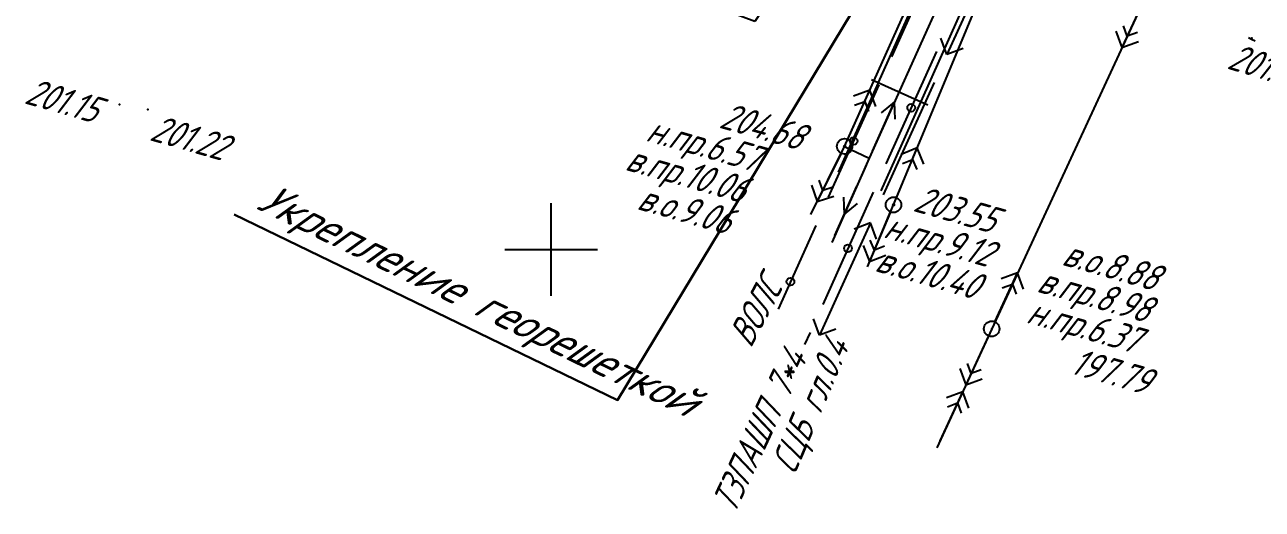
# Model space of a CAD drawing. Header units: millimetres. Extents: x -698 to 8131, y -704 to 4503.
# Drawn here: x 5437.7 to 5598.1, y 3227.1 to 3290 of the extents above; entities that cross this region are included whole.
import ezdxf
from ezdxf import colors
from ezdxf.entities.mleader import LeaderData, LeaderLine
from ezdxf.math import Vec2, Vec3

# ---------------------------------------------------------------- set-up
doc = ezdxf.new("R2010")
doc.units = ezdxf.units.MM
doc.linetypes.add('CONTI', pattern=[0])
for name, color, linetype in [('NAD_MDEFAULT', 7, 'CONTI'), ('PI_OTDEFAULT', 172, 'CONTI'), ('PI_TTDEFAULT', 5, 'CONTI'), ('PLN_O', 7, 'CONTI'), ('SETKR', 2, 'CONTI'), ('SIT_LDEFAULT', 7, 'CONTI'), ('USLZNDEFAULT', 7, 'CONTI'), ('Выноски', 250, 'Continuous')]:
    doc.layers.add(name, color=color, linetype=linetype)
doc.layers.add('Георешетка', color=80, linetype='Continuous', lineweight=30)
doc.styles.add('eskd', font='isocpeui.ttf', dxfattribs={"width": 1.2})
doc.styles.add('ГОСТ', font='isocpeui.ttf', dxfattribs={"height": 4})

# ---------------------------------------------------------------- blocks, each defined once
blk = doc.blocks.new('BL_333')
at = {"color": 0}
for p, q in [((0, -6), (0, 6)), ((-6, 0), (6, 0))]:
    blk.add_line(p, q, dxfattribs=at)
blk = doc.blocks.new('BL_20')
at = {"color": 0}
blk.add_circle((0, 0), 1, dxfattribs=at)
blk = doc.blocks.new('BL_26')
at = {"color": 0}
for radius in [1, 0.1]:
    blk.add_circle((0, 0), radius, dxfattribs=at)

msp = doc.modelspace()

# ---------------------------------------------------------------- linework, layer by layer
at = {"layer": 'PI_TTDEFAULT', "color": 5}
for p in [(5596.779031611039, 3288.279671916883, 200.592), (5449.959031611032, 3279.679672916565, 201.153), (5453.619031611064, 3279.00967491712, 201.223), (5543.97903161105, 3274.229676916409, 204.675), (5550.329031611027, 3266.629677917022, 203.548), (5563.059031611067, 3250.539673917141, 197.788)]:
    msp.add_point(p, dxfattribs=at)
at = {"layer": 'PLN_O'}
for p, q in [((5556.629031611074, 3300.459671916585), (5550.069031611076, 3285.869675916765)), ((5563.849031611046, 3300.719673916843), (5557.23903161106, 3286.149674916785)), ((5557.23903161106, 3286.149674916785), (5556.449031611022, 3288.269676916446)), ((5559.359031611055, 3286.939675917063), (5557.23903161106, 3286.149674916785)), ((5555.899031611034, 3286.529671916883), (5549.339031611036, 3271.939675917063)), ((5548.429031611062, 3282.209671916585), (5541.869031611064, 3267.619675916765)), ((5555.589031611036, 3282.50967491712), (5548.97903161105, 3267.929672916565)), ((5547.699031611022, 3268.289673917141), (5541.139031611025, 3253.69967791732)), ((5540.23903161106, 3263.969673916843), (5535.349031611046, 3253.089676916744)), ((5547.329031611027, 3264.289673917141), (5540.719031611041, 3249.719673916843)), ((5547.329031611027, 3264.289673917141), (5545.209031611032, 3263.489678916666)), ((5548.129031611074, 3262.169670917239), (5547.329031611027, 3264.289673917141)), ((5540.719031611041, 3249.719673916843), (5539.929031611062, 3251.839676916744)), ((5539.499031611069, 3250.039673917141), (5538.799031611057, 3248.479676916409)), ((5542.839031611036, 3250.50967491712), (5540.719031611041, 3249.719673916843))]:
    msp.add_line(p, q, dxfattribs=at)
for centre in [(5552.619031611064, 3279.229676916409), (5545.149031611034, 3274.909676917042), (5544.419031611053, 3260.989678916666), (5536.959031611032, 3256.669670917239)]:
    msp.add_circle(centre, 0.5, dxfattribs=at)
at = {"layer": 'SIT_LDEFAULT', "color": 7}
for p, q in [((5543.97903161105, 3274.229676916409), (5574.289031611048, 3341.989678916666)), ((5570.169031611053, 3323.889672916528), (5547.169031611053, 3272.689675917063)), ((5550.329031611027, 3266.629677917022), (5573.459031611032, 3322.219673916843)), ((5548.369031611064, 3282.499672916863), (5558.139031611025, 3304.419670917239)), ((5563.619031611064, 3301.979676916409), (5553.849031611046, 3280.059677916724)), ((5583.309031611067, 3294.339676916744), (5563.059031611067, 3250.539673917141)), ((5582.889031611025, 3293.429672916565), (5579.949031611022, 3287.079674917418)), ((5579.169031611053, 3289.19967791732), (5579.949031611022, 3287.079674917418)), ((5580.619031611064, 3288.529671916883), (5580.139031611025, 3289.859673916507)), ((5581.949031611022, 3289.019676916446), (5580.619031611064, 3288.529671916883)), ((5579.949031611022, 3287.079674917418), (5582.079031611027, 3287.859673916507)), ((5596.379031611074, 3288.379677917022), (5596.75903161102, 3288.149674916785)), ((5596.75903161102, 3288.149674916785), (5597.249031611069, 3287.919670917239)), ((5543.199031611022, 3270.879677917022), (5548.379031611074, 3282.489678916666)), ((5547.469031611041, 3282.899674916785), (5554.769031611029, 3279.639672916528)), ((5544.389031611025, 3275.139672916528), (5547.249031611069, 3281.529671916883)), ((5547.249031611069, 3281.529671916883), (5545.129031611074, 3280.729676916409)), ((5548.049031611057, 3279.419670917239), (5547.249031611069, 3281.529671916883)), ((5545.269031611029, 3279.569672917161), (5546.589031611036, 3280.069672917161)), ((5546.589031611036, 3280.069672917161), (5547.099031611046, 3278.749672916863)), ((5547.579031611027, 3273.59967191625), (5550.449031611022, 3279.989678916666)), ((5553.859031611055, 3280.049675916467), (5548.679031611062, 3268.439675917063)), ((5550.449031611022, 3279.989678916666), (5548.719031611041, 3278.569672917161)), ((5550.539031611048, 3277.749672916863), (5550.449031611022, 3279.989678916666)), ((5539.609031611055, 3265.369675916765), (5543.97903161105, 3274.229676916409)), ((5543.97903161105, 3274.229676916409), (5547.169031611053, 3272.689675917063)), ((5540.049031611057, 3266.269676916446), (5543.149031611034, 3272.539673917141)), ((5543.539031611048, 3273.329674917418), (5540.439031611071, 3267.059677916724)), ((5547.169031611053, 3272.689675917063), (5542.319031611076, 3261.729676916409)), ((5550.709031611032, 3267.549675916467), (5553.399031611034, 3274.019676916446)), ((5553.399031611034, 3274.019676916446), (5551.309031611067, 3273.149674916785)), ((5551.47903161105, 3271.999672916863), (5552.789031611048, 3272.539673917141)), ((5552.789031611048, 3272.539673917141), (5553.329031611027, 3271.229676916409)), ((5554.269031611029, 3271.919670917239), (5553.399031611034, 3274.019676916446)), ((5546.769031611029, 3271.779671916883), (5543.929031611062, 3265.369675916765)), ((5541.149031611034, 3268.489678916666), (5540.689031611071, 3269.829674917418)), ((5539.709031611032, 3269.19967791732), (5540.439031611071, 3267.059677916724)), ((5540.439031611071, 3267.059677916724), (5542.579031611027, 3267.779671916883)), ((5542.48903161106, 3268.939675917063), (5541.149031611034, 3268.489678916666)), ((5542.719031611041, 3262.639672916528), (5545.559031611067, 3269.049675916467)), ((5543.829031611027, 3267.609673916507), (5543.929031611062, 3265.369675916765)), ((5543.929031611062, 3265.369675916765), (5545.659031611043, 3266.799675916467)), ((5546.939031611071, 3258.579674917418), (5550.329031611027, 3266.629677917022)), ((5549.939031611071, 3265.709671916585), (5547.22903161105, 3259.25967491712)), ((5547.329031611027, 3259.499672916863), (5550.039031611048, 3265.94967791732)), ((5546.369031611064, 3261.34967191625), (5547.22903161105, 3259.25967491712)), ((5547.849031611046, 3260.729676916409), (5547.309031611067, 3262.039673917141)), ((5549.159031611043, 3261.269676916446), (5547.849031611046, 3260.729676916409)), ((5547.22903161105, 3259.25967491712), (5549.319031611076, 3260.109673916507)), ((5563.47903161105, 3251.44967791732), (5566.419031611053, 3257.799675916467)), ((5566.419031611053, 3257.799675916467), (5564.289031611048, 3257.019676916446)), ((5567.199031611022, 3255.679672916565), (5566.419031611053, 3257.799675916467)), ((5564.419031611053, 3255.859673916507), (5565.749031611069, 3256.34967191625)), ((5565.749031611069, 3256.34967191625), (5566.22903161105, 3255.019676916446)), ((5563.059031611067, 3250.539673917141), (5555.959031611032, 3235.09967191625)), ((5562.639031611025, 3249.629677917022), (5559.719031611041, 3243.269676916446)), ((5558.929031611062, 3245.389672916528), (5559.719031611041, 3243.269676916446)), ((5560.389031611025, 3244.729676916409), (5559.899031611034, 3246.049675916467)), ((5561.709031611032, 3245.219673916843), (5560.389031611025, 3244.729676916409)), ((5559.719031611041, 3243.269676916446), (5561.839031611036, 3244.059677916724)), ((5556.379031611074, 3236.00967491712), (5559.299031611057, 3242.369675916765)), ((5559.299031611057, 3242.369675916765), (5557.179031611062, 3241.579674917418)), ((5560.089031611036, 3240.249672916863), (5559.299031611057, 3242.369675916765)), ((5557.309031611067, 3240.419670917239), (5558.629031611074, 3240.909676917042)), ((5558.629031611074, 3240.909676917042), (5559.119031611064, 3239.589676916744))]:
    msp.add_line(p, q, dxfattribs=at)
at = {"layer": 'Георешетка', "color": 1, "ltscale": 7}
msp.add_lwpolyline([(5464.82075518101, 3265.370934553589), (5514.53070675866, 3241.293341373238), (5559.491127093313, 3315.811118241545)], dxfattribs=at)

# ---------------------------------------------------------------- block references
at = {"layer": 'SETKR', "color": 82}
msp.add_blockref('BL_333', (5505.929031611062, 3260.829674917418), dxfattribs=at)
at = {"layer": 'USLZNDEFAULT', "color": 7, "rotation": 342.9999999999999}
for name, p in [('BL_26', (5543.97903161105, 3274.229676916409)), ('BL_26', (5550.329031611027, 3266.629677917022)), ('BL_20', (5563.059031611067, 3250.539673917141))]:
    msp.add_blockref(name, p, dxfattribs=at)

# ---------------------------------------------------------------- texts
at = {"layer": 'NAD_MDEFAULT', "color": 7, "style": 'eskd', "oblique": 10, "width": 0.8}
for s, p in [('н.пр.6.57', (5518.042671611058, 3274.972504916746)), ('в.пр.10.06', (5515.364439611023, 3271.217256916832)), ('в.о.9.06', (5516.900525611059, 3266.117350916523)), ('н.пр.9.12', (5548.864943611019, 3262.43049191698)), ('в.о.10.40', (5547.745050611082, 3258.079152916703)), ('в.о.8.88', (5571.997546611054, 3258.883578916225)), ('в.пр.8.98', (5568.751934610997, 3255.391408916708)), ('н.пр.6.37', (5567.390949611019, 3251.377907917049))]:
    msp.add_text(s, height=3.5, rotation=344, dxfattribs=at).set_placement(p)
at = {"layer": 'PI_OTDEFAULT', "color": 172, "style": 'eskd', "oblique": 10, "width": 0.8}
for s, rotation, p in [('201.73', 342.9999999999999, (5593.428041611032, 3284.371331917267)), ('201.15', 344, (5437.458765611043, 3279.845621916611)), ('204.68', 344, (5527.555567611058, 3276.694630917307)), ('201.22', 344, (5453.693268611029, 3275.066182916198)), ('203.55', 344, (5552.719031611041, 3265.869675916765)), ('197.79', 344, (5573.061724611025, 3244.798678916093))]:
    msp.add_text(s, height=3.5, rotation=rotation, dxfattribs=at).set_placement(p)
at = {"layer": 'PLN_O', "style": 'eskd', "oblique": 10, "width": 0.8}
for s, rotation, p in [('ВОЛС', 62, (5531.799031611057, 3247.909676917042)), ('ТЗПАШП 7*4', 65, (5529.692350611082, 3226.33749991763)), ('СЦБ гл.0.4', 67.00000000000001, (5537.50227161106, 3231.436566917371))]:
    msp.add_text(s, height=3.5, rotation=rotation, dxfattribs=at).set_placement(p)
at = {"layer": 'Георешетка', "color": 1, "linetype": 'Continuous', "style": 'ГОСТ', "oblique": 15}
msp.add_text('Укрепление георешеткой', height=4, rotation=334.0803963495341, dxfattribs=at).set_placement((5467.535256015652, 3266.197566609043))

# ---------------------------------------------------------------- leaders
at = {"layer": 'Выноски', "linetype": 'Continuous'}
ml = msp.add_multileader_mtext('Standard', dxfattribs=at)
ml.set_content('Ж/б труба, {\\Fgost|c204;%%C} 0,75м, L-14,2 м', color=256, style='ГОСТ')
ml.set_leader_properties()
ml.build(insert=Vec2(0, 0))
ml.multileader.update_dxf_attribs({"text_left_attachment_type": 5, "text_right_attachment_type": 5, "dogleg_length": 0, "arrow_head_size": 0.18})
ctx = ml.context
ctx.base_point, ctx.arrow_head_size, ctx.landing_gap_size, ctx.plane_origin, ctx.plane_x_axis, ctx.plane_y_axis = Vec3(5438.192141564838, 3325.413985007199), 0.18, 0, Vec3(5538.610760098198, 3232.586443994339), Vec3(0.9374561572134397, -0.348103365830626), Vec3(0.348103365830626, 0.9374561572134397)
ctx.left_attachment, ctx.right_attachment, ctx.text_align_type = 5, 5, 2
notes = []
notes.append((ctx, [(0, (1, 1, 0), (5532.353034802383, 3290.449444411468), (-0.9374561572134397, 0.348103365830626), 0, [(0, [(5562.940180077063, 3337.521075904514)], 0, [])])]))
ctx.mtext.insert, ctx.mtext.text_direction, ctx.mtext.rotation, ctx.mtext.alignment, ctx.mtext.flow_direction = Vec3(5534.33366581884, 3295.783362218324), Vec3(0.9374561572134397, -0.348103365830626), 5.927638136513353, 3, 5
for ctx, leaders in notes:
    for number, flags, end, landing, length, lines in leaders:
        leader = LeaderData()
        leader.index, (leader.has_last_leader_line, leader.has_dogleg_vector, leader.attachment_direction) = number, flags
        leader.last_leader_point, leader.dogleg_vector, leader.dogleg_length = Vec3(end), Vec3(landing), length
        for number, points, colour, breaks in lines:
            line = LeaderLine()
            line.index, line.vertices, line.color, line.breaks = number, Vec3.list(points), colors.encode_raw_color(colour), breaks
            leader.lines.append(line)
        ctx.leaders.append(leader)

doc.saveas('drawing.dxf')
